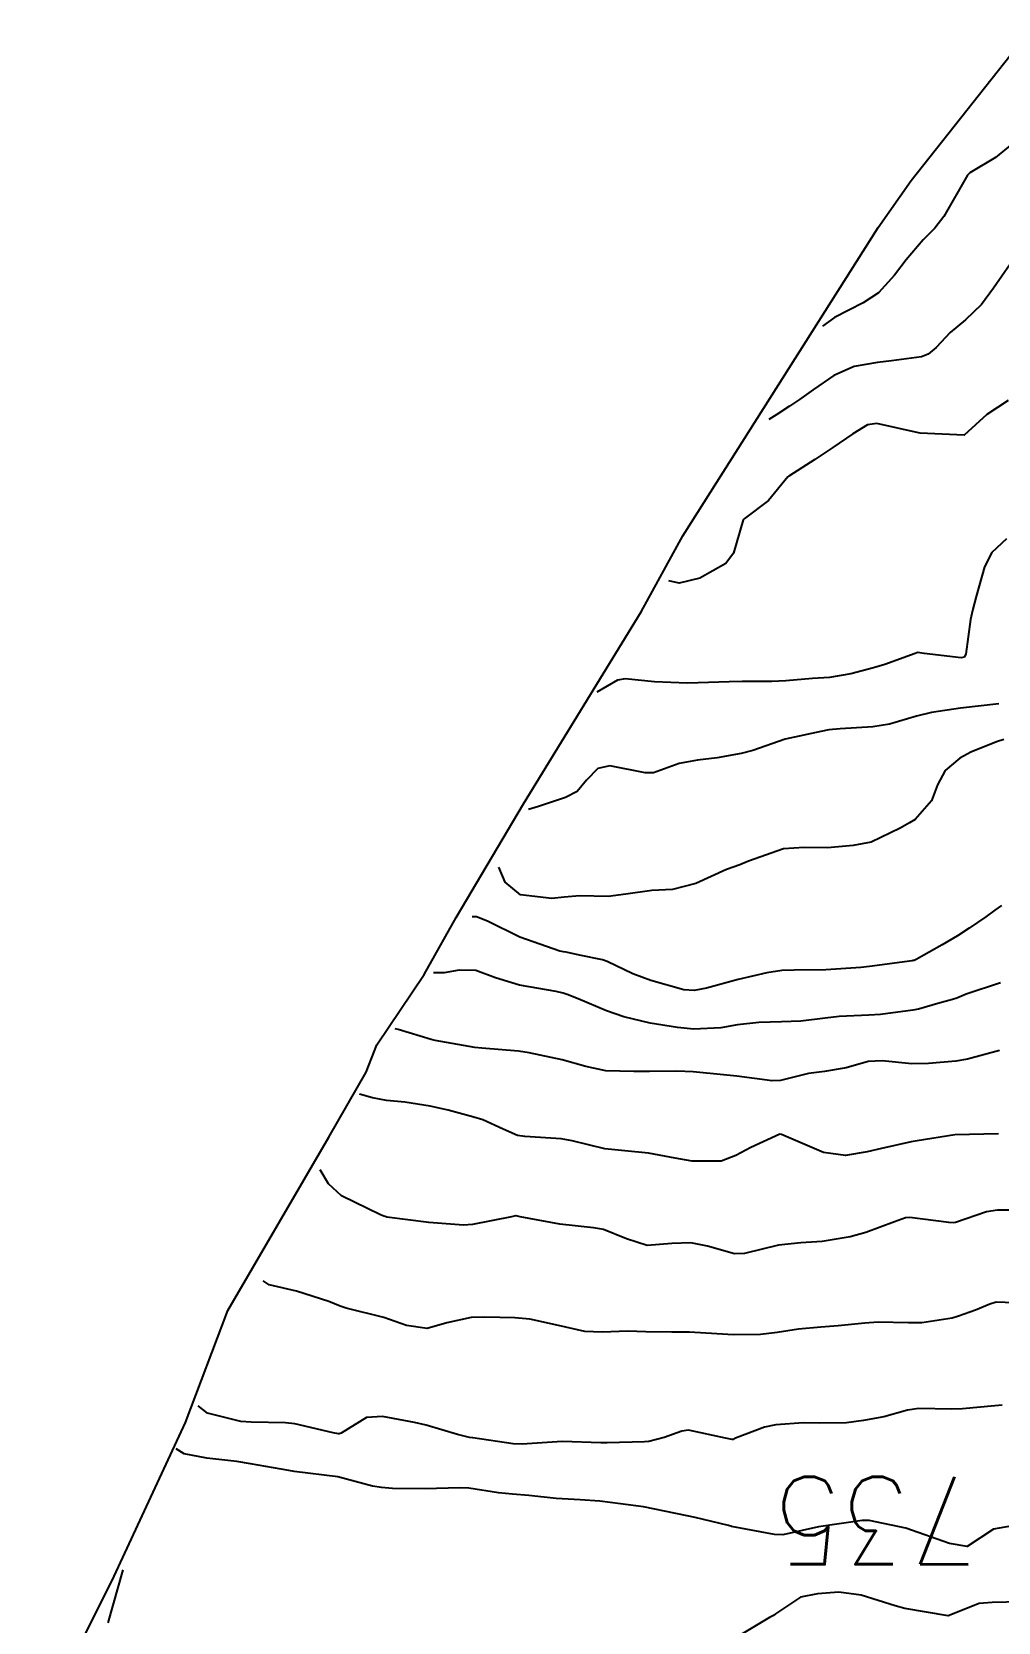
# Model space of a CAD drawing. Header units: metres. Extents: x 318500 to 325275, y 7408834 to 7428799.
# Drawn here: x 320051 to 320095.2, y 7414336 to 7414408.7 of the extents above; entities that cross this region are included whole.
import ezdxf
from ezdxf.enums import TextEntityAlignment as Align

# ---------------------------------------------------------------- set-up
doc = ezdxf.new("R2010")
doc.units = ezdxf.units.M
doc.header["$MEASUREMENT"] = 0
for name, color, linetype in [('Area', 45, 'Continuous'), ('Cotas', 45, 'Continuous'), ('Curvas de Nivel 1m', 11, 'Continuous'), ('Curvas de Nivel 5m', 15, 'Continuous')]:
    doc.layers.add(name, color=color, linetype=linetype)
doc.styles.add('Style-STANDARD', font='STANDARD.shx')

msp = doc.modelspace()

# ---------------------------------------------------------------- linework, layer by layer
at = {"layer": 'Area'}
msp.add_lwpolyline([(320050.957, 7414330.567), (320054.725, 7414338.104), (320057.982, 7414345.144), (320059.927, 7414350.257), (320064.543, 7414358.186), (320066.253, 7414361.164), (320066.735, 7414362.411), (320068.901, 7414365.629), (320070.357, 7414368.243), (320073.444, 7414373.434), (320078.82, 7414382.213), (320080.726, 7414385.692), (320089.667, 7414399.799), (320091.168, 7414401.949), (320096.548, 7414408.746)], dxfattribs=at)
at = {"layer": 'Curvas de Nivel 1m', "flags": 128}
for points, elevation in [([(320095.77, 7414403.6), (320095.031, 7414403.001), (320093.849, 7414402.289), (320093.749, 7414402.19), (320092.667, 7414400.301), (320092.26, 7414399.766), (320091.714, 7414399.225), (320090.937, 7414398.321), (320090.405, 7414397.613), (320089.677, 7414396.815), (320088.982, 7414396.35), (320087.663, 7414395.673), (320087.11, 7414395.28)], 748), ([(320095.698, 7414398.116), (320094.938, 7414397.015), (320094.391, 7414396.279), (320093.663, 7414395.579), (320092.959, 7414394.995), (320092.316, 7414394.303), (320091.957, 7414393.995), (320091.644, 7414393.885), (320090.271, 7414393.7), (320089.639, 7414393.626), (320088.561, 7414393.431), (320087.63, 7414393.029), (320086.703, 7414392.379), (320086.067, 7414391.932), (320085.609, 7414391.628), (320085.029, 7414391.245), (320084.67, 7414391.01)], 747), ([(320095.614, 7414391.887), (320094.634, 7414391.245), (320093.59, 7414390.29), (320091.591, 7414390.384), (320091.504, 7414390.398), (320089.597, 7414390.834), (320089.169, 7414390.774), (320088.497, 7414390.356), (320087.584, 7414389.727), (320086.767, 7414389.189), (320085.57, 7414388.422), (320085.538, 7414388.39), (320084.655, 7414387.302), (320083.541, 7414386.466), (320083.494, 7414386.421), (320083.047, 7414384.897), (320082.692, 7414384.432), (320081.503, 7414383.751), (320080.568, 7414383.526), (320080.09, 7414383.64)], 746), ([(320095.176, 7414378.012), (320093.425, 7414377.815), (320092.108, 7414377.619), (320091.421, 7414377.446), (320090.174, 7414377.085), (320089.416, 7414376.962), (320087.919, 7414376.866), (320087.414, 7414376.813), (320087.041, 7414376.747), (320085.41, 7414376.39), (320083.934, 7414375.88), (320083.4, 7414375.733), (320082.294, 7414375.539), (320081.395, 7414375.438), (320080.568, 7414375.283), (320079.386, 7414374.856), (320079.013, 7414374.849), (320077.39, 7414375.173), (320076.849, 7414375.047), (320076.325, 7414374.516), (320075.899, 7414373.995), (320075.368, 7414373.722), (320074.133, 7414373.314), (320073.67, 7414373.17)], 744), ([(320095.411, 7414376.377), (320095.079, 7414376.265), (320093.894, 7414375.792), (320093.398, 7414375.518), (320092.733, 7414374.954), (320092.376, 7414374.3), (320092.103, 7414373.569), (320091.356, 7414372.726), (320091.101, 7414372.567), (320090.668, 7414372.32), (320089.343, 7414371.684), (320088.516, 7414371.526), (320087.34, 7414371.419), (320086.282, 7414371.439), (320085.34, 7414371.378), (320083.737, 7414370.817), (320083.332, 7414370.646), (320082.731, 7414370.429), (320081.32, 7414369.788), (320080.253, 7414369.523), (320079.315, 7414369.478), (320078.126, 7414369.302), (320077.31, 7414369.197), (320076.025, 7414369.233), (320075.31, 7414369.163), (320074.745, 7414369.099), (320073.311, 7414369.272), (320072.606, 7414369.847), (320072.31, 7414370.54)], 743), ([(320095.308, 7414368.785), (320094.997, 7414368.572), (320094.586, 7414368.271), (320093.823, 7414367.751), (320093.287, 7414367.397), (320092.589, 7414366.988), (320091.408, 7414366.309), (320091.303, 7414366.276), (320091.27, 7414366.263), (320091.217, 7414366.259), (320089.267, 7414365.995), (320088.865, 7414365.945), (320087.265, 7414365.846), (320085.817, 7414365.832), (320085.264, 7414365.809), (320084.573, 7414365.71), (320083.26, 7414365.408), (320081.816, 7414365.002), (320081.254, 7414364.892), (320080.776, 7414364.934), (320079.259, 7414365.36), (320078.447, 7414365.667), (320077.267, 7414366.225), (320077.06, 7414366.295), (320076.01, 7414366.519), (320075.395, 7414366.651), (320075.272, 7414366.67), (320075.109, 7414366.695), (320073.282, 7414367.342), (320071.797, 7414368.068), (320071.295, 7414368.27), (320071.142, 7414368.274), (320071.09, 7414368.27)], 742), ([(320095.26, 7414365.245), (320093.694, 7414364.723), (320093.253, 7414364.552), (320093.059, 7414364.485), (320092.384, 7414364.299), (320091.505, 7414364.048), (320091.245, 7414363.992), (320089.775, 7414363.799), (320089.242, 7414363.777), (320087.885, 7414363.716), (320087.239, 7414363.635), (320086.126, 7414363.492), (320085.236, 7414363.459), (320084.206, 7414363.435), (320083.234, 7414363.322), (320082.469, 7414363.194), (320081.23, 7414363.136), (320080.49, 7414363.199), (320079.234, 7414363.403), (320078.027, 7414363.7), (320077.242, 7414363.962), (320075.946, 7414364.52), (320075.446, 7414364.722), (320075.253, 7414364.781), (320074.932, 7414364.854), (320073.256, 7414365.138), (320072.165, 7414365.472), (320071.262, 7414365.806), (320070.501, 7414365.83), (320069.819, 7414365.711), (320069.33, 7414365.71)], 741), ([(320095.171, 7414358.35), (320093.17, 7414358.29), (320091.443, 7414358.03), (320091.165, 7414357.976), (320089.812, 7414357.678), (320089.158, 7414357.525), (320088.164, 7414357.346), (320087.157, 7414357.482), (320085.248, 7414358.31), (320085.169, 7414358.321), (320083.845, 7414357.724), (320083.154, 7414357.346), (320082.481, 7414357.099), (320081.15, 7414357.09), (320080.376, 7414357.234), (320079.155, 7414357.464), (320078.081, 7414357.561), (320077.157, 7414357.658), (320075.667, 7414358.017), (320075.164, 7414358.118), (320073.498, 7414358.214), (320073.166, 7414358.273), (320072.52, 7414358.56), (320071.582, 7414358.982), (320071.175, 7414359.108), (320070.002, 7414359.421), (320069.18, 7414359.615), (320068.015, 7414359.788), (320067.182, 7414359.864), (320066.53, 7414359.986), (320065.94, 7414360.15)], 739), ([(320096.507, 7414354.852), (320095.119, 7414354.845), (320094.615, 7414354.77), (320093.201, 7414354.289), (320093.11, 7414354.273), (320092.888, 7414354.292), (320091.113, 7414354.521), (320090.918, 7414354.507), (320090.405, 7414354.321), (320089.105, 7414353.824), (320088.381, 7414353.629), (320087.1, 7414353.417), (320086.124, 7414353.356), (320085.099, 7414353.254), (320083.545, 7414352.864), (320083.094, 7414352.849), (320081.862, 7414353.203), (320081.099, 7414353.354), (320080.224, 7414353.334), (320079.098, 7414353.235), (320078.158, 7414353.541), (320077.105, 7414353.968), (320076.646, 7414354.048), (320075.107, 7414354.216), (320073.294, 7414354.548), (320073.111, 7414354.587), (320073.076, 7414354.585), (320072.896, 7414354.553), (320071.106, 7414354.202), (320070.692, 7414354.172), (320069.107, 7414354.28), (320067.2, 7414354.538), (320067.109, 7414354.556), (320067.053, 7414354.574), (320066.896, 7414354.633), (320065.123, 7414355.513), (320064.518, 7414356.056), (320064.15, 7414356.69)], 738), ([(320096.71, 7414350.59), (320095.066, 7414350.65), (320094.77, 7414350.559), (320094.112, 7414350.274), (320093.34, 7414350.002), (320093.054, 7414349.918), (320091.659, 7414349.696), (320091.051, 7414349.698), (320089.657, 7414349.725), (320089.05, 7414349.688), (320087.838, 7414349.568), (320087.047, 7414349.5), (320086.022, 7414349.404), (320085.043, 7414349.252), (320084.277, 7414349.166), (320083.041, 7414349.151), (320082.282, 7414349.191), (320081.042, 7414349.266), (320080.23, 7414349.271), (320079.042, 7414349.28), (320078.212, 7414349.313), (320077.042, 7414349.272), (320076.248, 7414349.306), (320075.046, 7414349.574), (320073.731, 7414349.862), (320073.051, 7414349.924), (320071.671, 7414349.951), (320071.05, 7414349.945), (320069.943, 7414349.7), (320069.042, 7414349.435), (320068.094, 7414349.57), (320067.05, 7414349.941), (320065.338, 7414350.373), (320065.057, 7414350.46), (320064.542, 7414350.668), (320063.067, 7414351.141), (320061.805, 7414351.436), (320061.53, 7414351.62)], 737), ([(320095.327, 7414345.933), (320095.005, 7414345.899), (320093.52, 7414345.765), (320093.002, 7414345.744), (320091.522, 7414345.785), (320091.001, 7414345.709), (320089.921, 7414345.401), (320088.993, 7414345.235), (320088.214, 7414345.129), (320086.991, 7414345.111), (320086.241, 7414345.128), (320084.99, 7414345.033), (320084.467, 7414344.919), (320083.137, 7414344.418), (320083.03, 7414344.368), (320082.979, 7414344.36), (320082.684, 7414344.424), (320080.985, 7414344.787), (320080.691, 7414344.747), (320079.88, 7414344.461), (320079.174, 7414344.271), (320078.977, 7414344.26), (320077.263, 7414344.208), (320076.976, 7414344.215), (320075.234, 7414344.268), (320074.976, 7414344.258), (320073.378, 7414344.142), (320072.974, 7414344.162), (320071.124, 7414344.432), (320070.978, 7414344.461), (320070.429, 7414344.588), (320068.986, 7414345.012), (320068.463, 7414345.14), (320066.992, 7414345.408), (320066.267, 7414345.365), (320065.11, 7414344.658), (320065.018, 7414344.621), (320064.979, 7414344.619), (320064.74, 7414344.664), (320062.986, 7414345.074), (320062.556, 7414345.124), (320060.987, 7414345.159), (320060.513, 7414345.191), (320058.992, 7414345.568), (320058.57, 7414345.9)], 736), ([(320054.453, 7414335.982), (320055.13, 7414338.4)], 734), ([(320096.186, 7414336.935), (320094.88, 7414336.905), (320094.281, 7414336.867), (320092.87, 7414336.29), (320090.875, 7414336.637), (320090.44, 7414336.753), (320088.884, 7414337.25), (320087.865, 7414337.376), (320086.884, 7414337.302), (320086.115, 7414337.144), (320084.968, 7414336.389), (320084.869, 7414336.316), (320084.689, 7414336.214), (320082.857, 7414335.127)], 734)]:
    msp.add_lwpolyline(points, dxfattribs=dict(at, elevation=elevation))
at = {"layer": 'Curvas de Nivel 5m', "flags": 128}
for points, elevation in [([(320095.529, 7414385.556), (320094.859, 7414384.931), (320094.527, 7414384.275), (320094.141, 7414382.925), (320093.974, 7414382.283), (320093.893, 7414381.874), (320093.678, 7414380.287), (320093.598, 7414380.148), (320093.457, 7414380.115), (320091.771, 7414380.307), (320091.461, 7414380.353), (320091.425, 7414380.346), (320091.353, 7414380.312), (320089.974, 7414379.811), (320089.45, 7414379.659), (320088.417, 7414379.384), (320087.443, 7414379.216), (320086.659, 7414379.161), (320085.44, 7414379.069), (320084.806, 7414379.033), (320083.439, 7414379.027), (320082.846, 7414379.022), (320081.438, 7414378.966), (320080.933, 7414378.96), (320079.438, 7414379.016), (320078.098, 7414379.148), (320077.738, 7414379.093), (320076.79, 7414378.54)], 745), ([(320095.218, 7414362.149), (320093.742, 7414361.752), (320093.211, 7414361.67), (320091.958, 7414361.553), (320091.208, 7414361.54), (320089.853, 7414361.688), (320089.21, 7414361.655), (320088.198, 7414361.363), (320087.202, 7414361.195), (320086.475, 7414361.103), (320085.196, 7414360.783), (320084.822, 7414360.769), (320083.198, 7414360.985), (320082.585, 7414361.044), (320081.201, 7414361.173), (320080.453, 7414361.205), (320079.201, 7414361.2), (320078.491, 7414361.19), (320077.201, 7414361.224), (320076.3, 7414361.417), (320075.208, 7414361.724), (320073.708, 7414362.05), (320073.214, 7414362.126), (320071.536, 7414362.254), (320071.216, 7414362.287), (320069.408, 7414362.607), (320069.221, 7414362.656), (320067.712, 7414363.109), (320067.57, 7414363.14)], 740), ([(320096.934, 7414340.615), (320094.93, 7414340.26), (320093.728, 7414339.468), (320092.92, 7414339.598), (320090.93, 7414340.31), (320089.251, 7414340.653), (320088.933, 7414340.65), (320086.93, 7414340.37), (320085.303, 7414340.008), (320084.924, 7414340.014), (320082.96, 7414340.389), (320082.93, 7414340.398), (320082.819, 7414340.422), (320081.288, 7414340.799), (320080.934, 7414340.869), (320080.407, 7414340.983), (320078.938, 7414341.281), (320077.88, 7414341.427), (320076.94, 7414341.544), (320076.036, 7414341.608), (320074.941, 7414341.66), (320073.683, 7414341.802), (320072.943, 7414341.869), (320072.305, 7414341.921), (320070.946, 7414342.131), (320070.516, 7414342.157), (320068.945, 7414342.109), (320067.446, 7414342.124), (320066.945, 7414342.162), (320066.542, 7414342.232), (320064.95, 7414342.66), (320062.953, 7414342.897), (320062.71, 7414342.937), (320060.958, 7414343.251), (320060.33, 7414343.349), (320058.962, 7414343.516), (320057.923, 7414343.714), (320057.56, 7414343.94)], 735)]:
    msp.add_lwpolyline(points, dxfattribs=dict(at, elevation=elevation))

# ---------------------------------------------------------------- texts
at = {"layer": 'Cotas', "style": 'Style-STANDARD'}
msp.add_text('735', height=4, rotation=179.94935, dxfattribs=at).set_placement((320089.558, 7414340.656, 735), align=Align.MIDDLE_CENTER)

doc.saveas('drawing.dxf')
